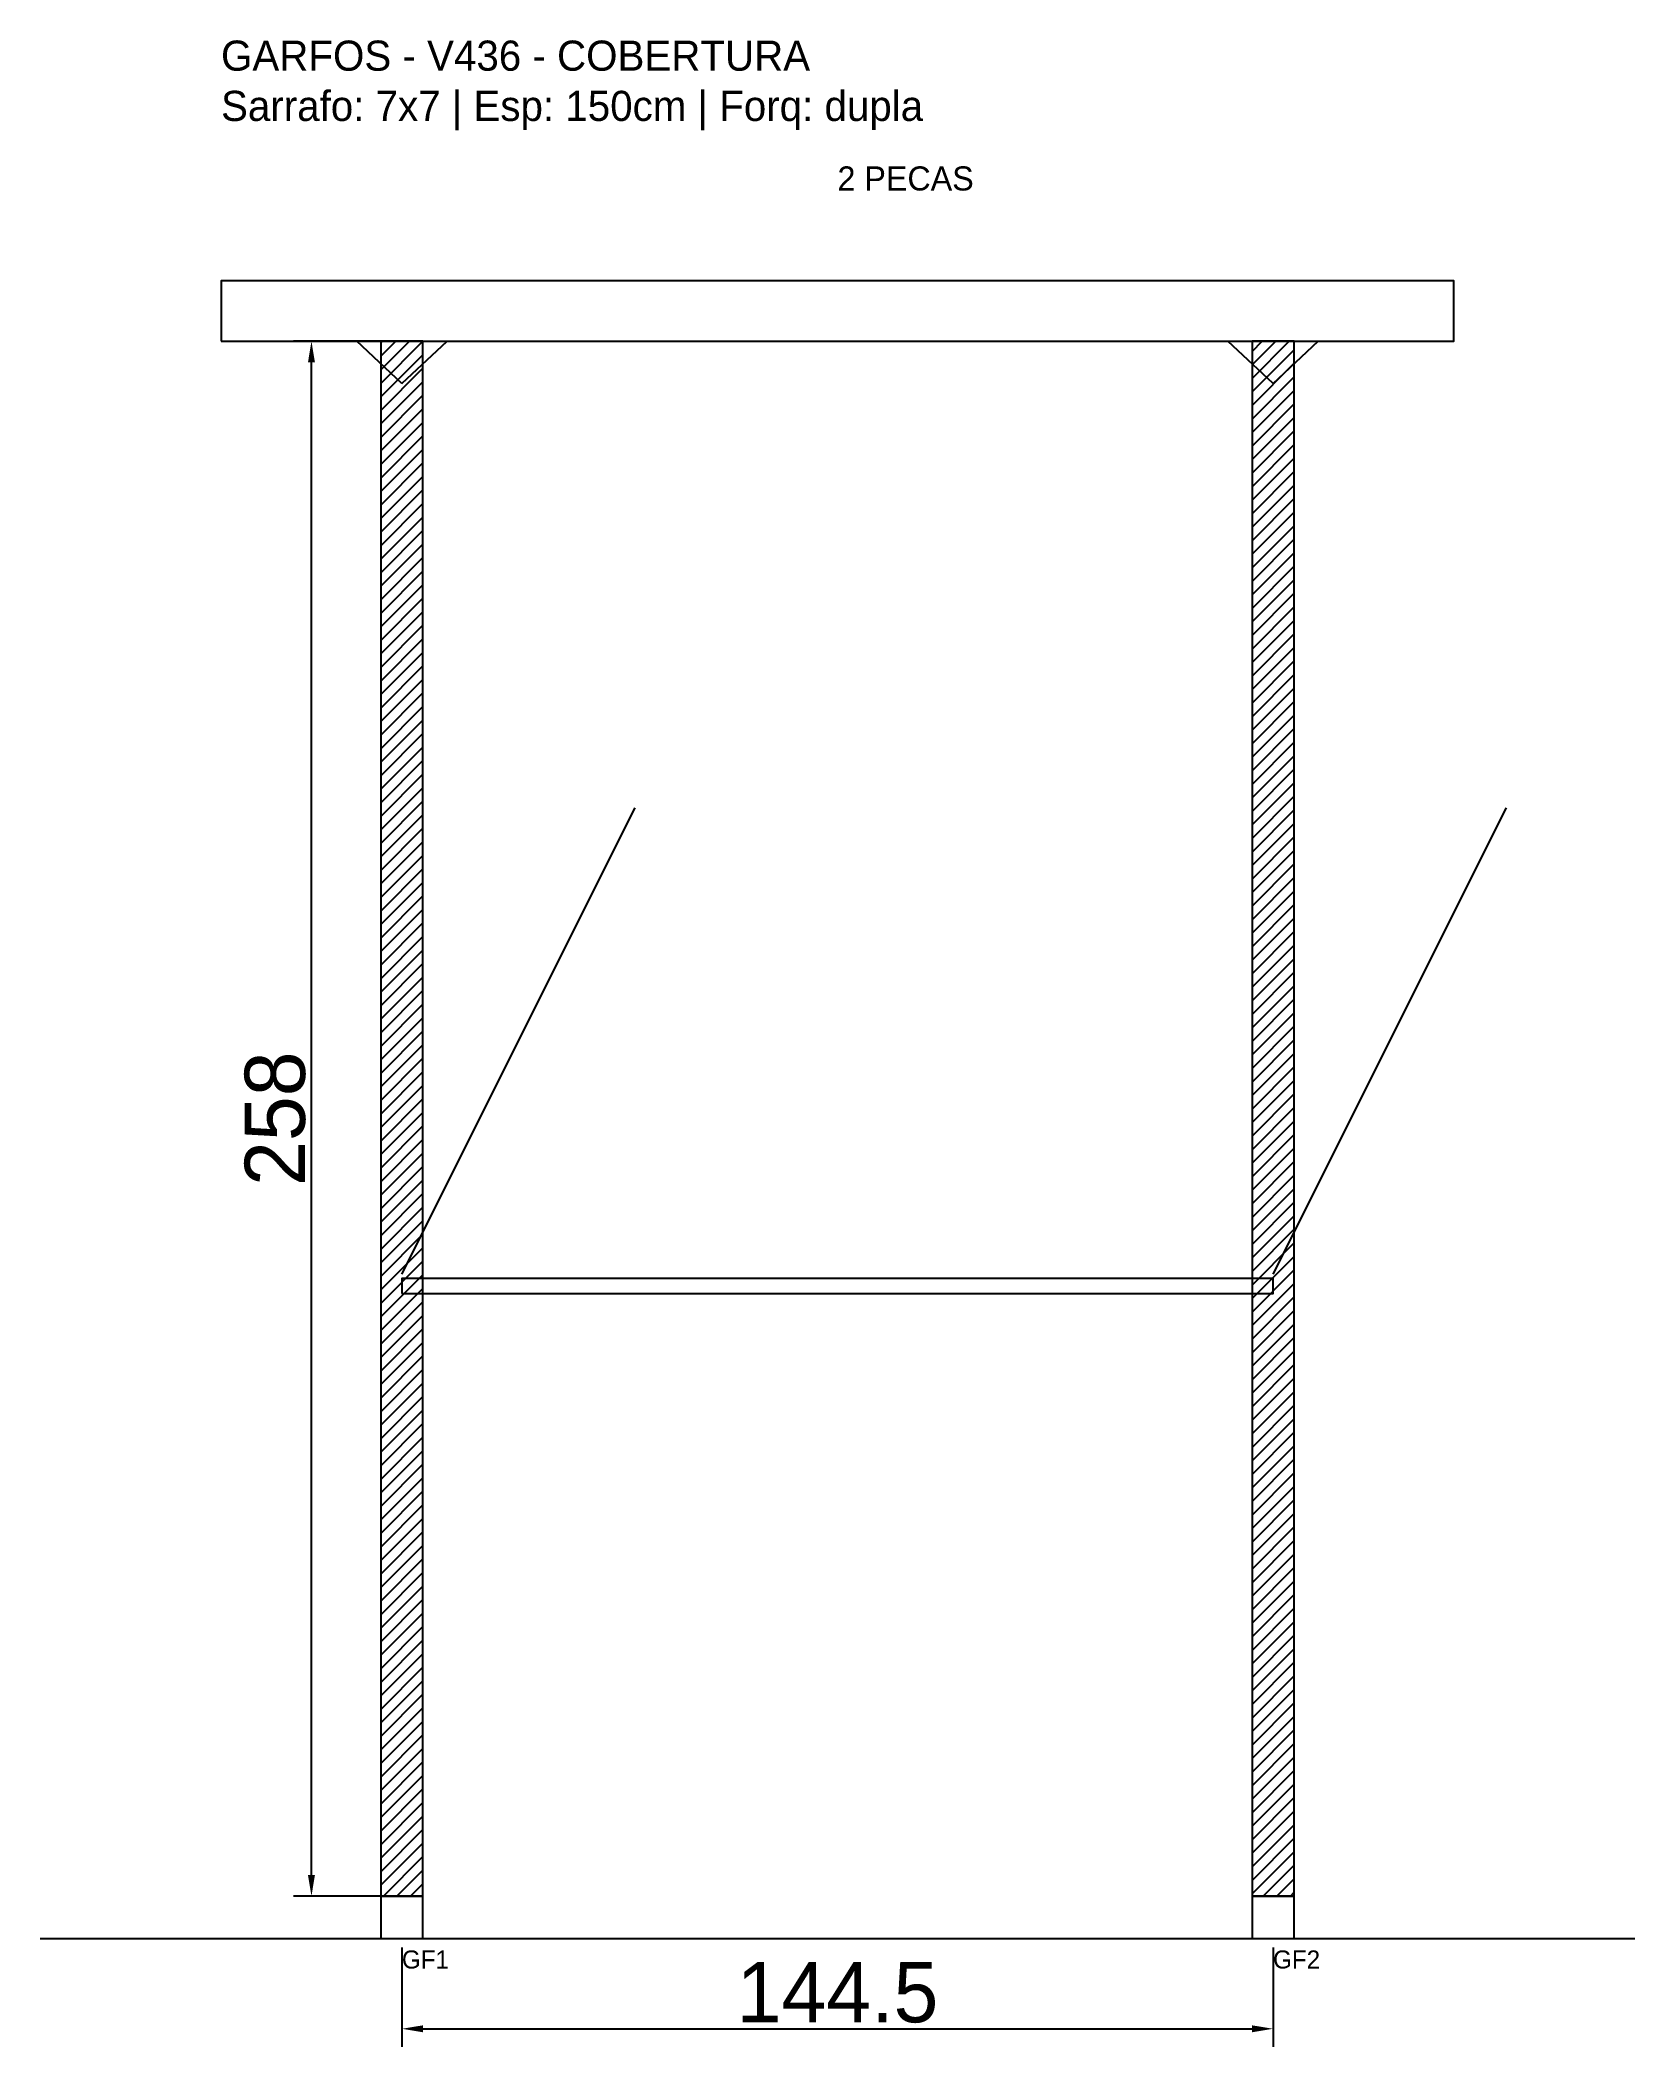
# Model space of a CAD drawing. Header units: metres. Extents: x -30 to 234, y -25 to 308.
import ezdxf

# ---------------------------------------------------------------- set-up
doc = ezdxf.new("R2010")
doc.units = ezdxf.units.M
for name, color, linetype in [('BARRA_ANCORAGEM', 1, 'Continuous'), ('COTA', 241, 'Continuous'), ('GARFOS OK', 3, 'Continuous'), ('NOME DA VIGA', 6, 'Continuous'), ('SARR_7x7', 40, 'Continuous'), ('TIRAS REESCORAMENTO', 252, 'Continuous'), ('VIGAS', 3, 'Continuous')]:
    doc.layers.add(name, color=color, linetype=linetype)
doc.dimstyles.new('EZ DXF', dxfattribs={"dimtxt": 10, "dimasz": 3.5, "dimexe": 3, "dimexo": 1.5, "dimgap": 1, "dimtad": 1, "dimdec": 1, "dimdsep": 46, "dimcen": 2.5, "dimazin": 3, "dimtfac": 1, "dimtmove": 0, "dimatfit": 3})

msp = doc.modelspace()

# ---------------------------------------------------------------- hatches: boundary and pattern name
at = {"layer": 'COTA'}
h = msp.add_hatch(dxfattribs=at)
h.set_pattern_fill('ANSI31', scale=0.5)
h.paths.add_polyline_path([(26.5, 0), (33.5, 0), (33.5, 258), (26.5, 258)])
h = msp.add_hatch(dxfattribs=at)
h.set_pattern_fill('ANSI31', scale=0.5)
h.paths.add_polyline_path([(171, 0), (178, 0), (178, 258), (171, 258)])

# ---------------------------------------------------------------- linework, layer by layer
at = {"layer": 'BARRA_ANCORAGEM'}
for p, q in [((30, 103.2), (68.7, 180.6)), ((174.5, 103.2), (213.2, 180.6))]:
    msp.add_line(p, q, dxfattribs=at)
at = {"layer": 'GARFOS OK'}
for p, q in [((30, 251), (22.5, 258)), ((22.5, 258), (37.5, 258)), ((30, 251), (37.5, 258)), ((174.5, 251), (167, 258)), ((167, 258), (182, 258)), ((174.5, 251), (182, 258))]:
    msp.add_line(p, q, dxfattribs=at)
at = {"layer": 'GARFOS OK', "linetype": 'CONTINUOUS'}
msp.add_line((-30, -7), (234.5, -7), dxfattribs=at)
at = {"layer": 'GARFOS OK'}
for points in [[(26.5, 0), (33.5, 0), (33.5, 258), (26.5, 258), (26.5, 0)], [(171, 0), (178, 0), (178, 258), (171, 258), (171, 0)]]:
    msp.add_lwpolyline(points, dxfattribs=at)
at = {"layer": 'SARR_7x7'}
for points in [[(26.5, -7), (33.5, -7), (33.5, 0), (26.5, 0), (26.5, -7)], [(171, -7), (178, -7), (178, 0), (171, 0), (171, -7)]]:
    msp.add_lwpolyline(points, dxfattribs=at)
at = {"layer": 'TIRAS REESCORAMENTO'}
msp.add_lwpolyline([(30, 100), (174.5, 100), (174.5, 102.5), (30, 102.5), (30, 100)], dxfattribs=at)
at = {"layer": 'VIGAS'}
msp.add_lwpolyline([(0, 258), (204.5, 258), (204.5, 268), (0, 268), (0, 258)], dxfattribs=at)

# ---------------------------------------------------------------- texts
at = {"layer": 'NOME DA VIGA'}
for s, height, p in [('2 PECAS', 4, (102.25, 283)), ('GF1', 3, (30, -12)), ('GF2', 3, (174.5, -12))]:
    msp.add_text(s, height=height, dxfattribs=at).set_placement(p)
at = {"layer": 'NOME DA VIGA', "insert": (0, 293), "char_height": 5, "attachment_point": 7}
msp.add_mtext('GARFOS - V436 - COBERTURA\\PSarrafo: 7x7 | Esp: 150cm | Forq: dupla', dxfattribs=at)

# ---------------------------------------------------------------- dimensions: what is measured, and where the dimension line sits
at = {"layer": 'COTA'}
msp.add_linear_dim(base=(15, 0), p1=(30, 0), p2=(30, 258), angle=90, dimstyle='EZ DXF', dxfattribs=at).render()
msp.add_linear_dim(base=(30, -22), p1=(30, -7), p2=(174.5, -7), dimstyle='EZ DXF', dxfattribs=at).render()

doc.saveas('drawing.dxf')
